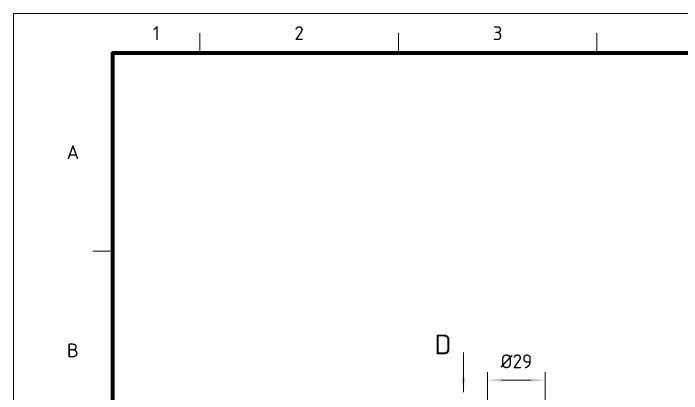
# Model space of a CAD drawing. Header units: millimetres. Extents: x 0 to 1554, y 0 to 420.
# Drawn here: x 0 to 168.4, y 324.1 to 420 of the extents above; entities that cross this region are included whole.
import ezdxf
from ezdxf.enums import TextEntityAlignment as Align

# ---------------------------------------------------------------- set-up
doc = ezdxf.new("R2010")
doc.units = ezdxf.units.MM
for name, color, linetype, lineweight in [('04-COTA', 3, 'CONTINUOUS', 18), ('06-TEXTO', 7, 'CONTINUOUS', 25), ('07-RECUADRO', 7, 'CONTINUOUS', 70), ('08-FINA', 5, 'CONTINUOUS', 18)]:
    doc.layers.add(name, color=color, linetype=linetype, lineweight=lineweight)
doc.styles.add('ISO3098', font='isocpeur.ttf')
doc.dimstyles.new('FLAMA-IRAM', dxfattribs={"dimtxt": 3.5, "dimasz": 3.5, "dimexe": 2, "dimexo": 1.5, "dimgap": 1, "dimtad": 1, "dimdec": 1, "dimtxsty": 'ISO3098', "dimblk": 'IRAM_FLECHA', "dimblk1": 'IRAM_FLECHA', "dimblk2": 'IRAM_FLECHA', "dimcen": 2.5, "dimclrd": 256, "dimclre": 256, "dimclrt": 256, "dimazin": 3, "dimtfac": 1, "dimtmove": 0, "dimatfit": 3, "dimlwd": 18, "dimlwe": 18})

# ---------------------------------------------------------------- blocks, each defined once
blk = doc.blocks.new('IRAM_FLECHA')
blk.add_solid([(0, 0), (-1, 0.125), (-1, -0.125)])

msp = doc.modelspace()

# ---------------------------------------------------------------- hatches: boundary and pattern name
at = {"layer": '08-FINA'}
h = msp.add_hatch(color=7, dxfattribs=at)
h.dxf.hatch_style = 1
h.paths.add_polyline_path([(113.39, 324.5), (113.828, 328), (112.953, 328)])

# ---------------------------------------------------------------- linework, layer by layer
at = {"layer": '07-RECUADRO'}
msp.add_lwpolyline([(25, 10), (584, 10), (584, 410), (25, 410)], close=True, dxfattribs=at)
at = {"layer": '08-FINA'}
for p, q in [((47, 410), (47, 415)), ((97, 410), (97, 415)), ((147, 410), (147, 415)), ((25, 360), (20, 360)), ((113.39, 334.5), (113.39, 324.5))]:
    msp.add_line(p, q, dxfattribs=at)
msp.add_lwpolyline([(0, 0), (594, 0), (594, 420), (0, 420)], close=True, dxfattribs=at)

# ---------------------------------------------------------------- texts
at = {"layer": '06-TEXTO', "style": 'ISO3098'}
for s, p in [('1', (36, 415)), ('2', (72, 415)), ('3', (122, 415)), ('A', (15, 385)), ('B', (15, 335))]:
    msp.add_text(s, height=3.5, dxfattribs=at).set_placement(p, align=Align.MIDDLE_CENTER)
msp.add_text('D', height=5, dxfattribs=at).set_placement((110.39, 336.5), align=Align.MIDDLE_RIGHT)

# ---------------------------------------------------------------- dimensions: what is measured, and where the dimension line sits
at = {"layer": '04-COTA'}
msp.add_linear_dim(base=(119.475, 327.5), p1=(119.475, 319.5), p2=(133.975, 319.5), dimstyle='FLAMA-IRAM', override={"dimlfac": 2, "dimpost": '%%c<>'}, dxfattribs=at).render()

doc.saveas('drawing.dxf')
